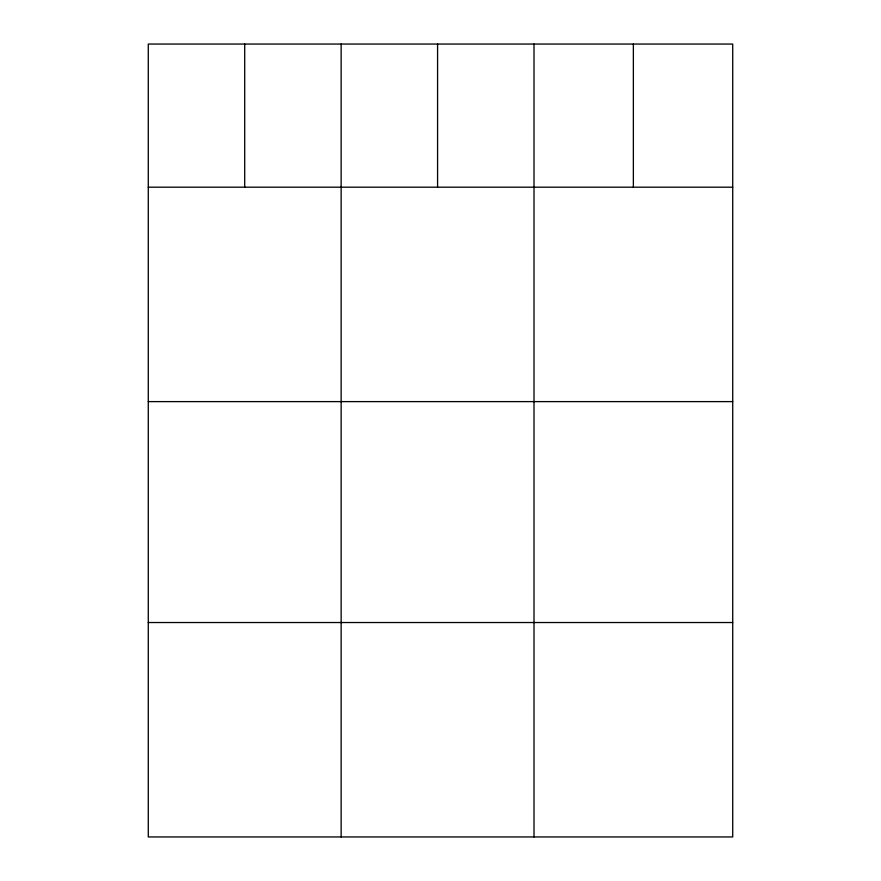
<?xml version="1.0" encoding="UTF-8"?>
<svg xmlns="http://www.w3.org/2000/svg" width="881" height="881" viewBox="0 0 881 881"><rect width="100%" height="100%" fill="white"/><g stroke="black" fill="none" stroke-linecap="round" stroke-linejoin="round"><path stroke-width="1.32" d="M732.717 187.19L732.717 836.95L148.283 836.95L148.283 44.05L732.717 44.05L732.717 187.19L148.283 187.19M148.283 401.615L732.717 401.615M148.283 622.526L732.717 622.526M633.362 44.05L633.362 187.19M534.007 44.05L534.007 836.95M437.582 44.05L437.582 187.19M341.145 44.05L341.145 836.95M244.709 44.05L244.709 187.19"/></g></svg>
